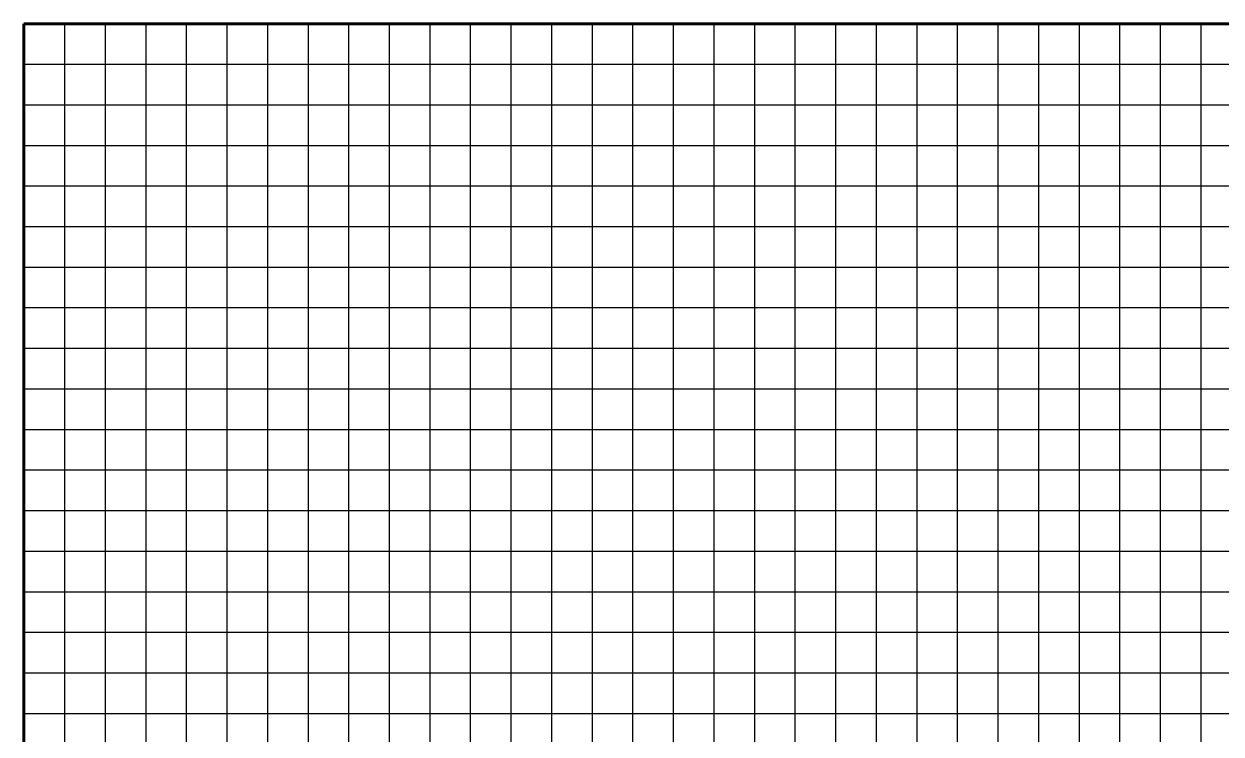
# Model space of a CAD drawing. Header units: inches. Extents: x 13 to 160, y -5 to 84.
# Drawn here: x 12.6 to 87.6, y 39.8 to 84.2 of the extents above; entities that cross this region are included whole.
import ezdxf

# ---------------------------------------------------------------- set-up
doc = ezdxf.new("R2010")
doc.units = ezdxf.units.IN
doc.header["$MEASUREMENT"] = 0

msp = doc.modelspace()

# ---------------------------------------------------------------- linework, layer by layer
at = {"lineweight": 60}
for q in [(12.641, -4.67), (159.961, 84.23)]:
    msp.add_line((12.641, 84.23), q, dxfattribs=at)
for p, q in [((12.641, 84.23), (15.181, 84.23)), ((15.181, 84.23), (15.181, 81.69)), ((17.721, 84.23), (17.721, 81.69)), ((20.261, 84.23), (20.261, 81.69)), ((22.801, 84.23), (22.801, 81.69)), ((25.341, 84.23), (25.341, 81.69)), ((27.881, 84.23), (27.881, 81.69)), ((30.421, 84.23), (30.421, 81.69)), ((32.961, 84.23), (32.961, 81.69)), ((35.501, 84.23), (35.501, 81.69)), ((38.041, 84.23), (38.041, 81.69)), ((40.581, 84.23), (40.581, 81.69)), ((43.121, 84.23), (43.121, 81.69)), ((45.661, 84.23), (45.661, 81.69)), ((48.201, 84.23), (48.201, 81.69)), ((50.741, 84.23), (50.741, 81.69)), ((53.281, 84.23), (53.281, 81.69)), ((55.821, 84.23), (55.821, 81.69)), ((58.361, 84.23), (58.361, 81.69)), ((60.901, 84.23), (60.901, 81.69)), ((63.441, 84.23), (63.441, 81.69)), ((65.981, 84.23), (65.981, 81.69)), ((68.521, 84.23), (68.521, 81.69)), ((71.061, 84.23), (71.061, 81.69)), ((73.601, 84.23), (73.601, 81.69)), ((76.141, 84.23), (76.141, 81.69)), ((78.681, 84.23), (78.681, 81.69)), ((81.221, 84.23), (81.221, 81.69)), ((83.761, 84.23), (83.761, 81.69)), ((86.301, 84.23), (86.301, 81.69)), ((15.181, 81.69), (12.641, 81.69)), ((17.721, 81.69), (15.181, 81.69)), ((15.181, 81.69), (15.181, 79.15)), ((20.261, 81.69), (17.721, 81.69)), ((17.721, 81.69), (17.721, 79.15)), ((22.801, 81.69), (20.261, 81.69)), ((20.261, 81.69), (20.261, 79.15)), ((25.341, 81.69), (22.801, 81.69)), ((22.801, 81.69), (22.801, 79.15)), ((27.881, 81.69), (25.341, 81.69)), ((25.341, 81.69), (25.341, 79.15)), ((30.421, 81.69), (27.881, 81.69)), ((27.881, 81.69), (27.881, 79.15)), ((30.421, 81.69), (30.421, 79.15)), ((32.961, 81.69), (30.421, 81.69)), ((35.501, 81.69), (32.961, 81.69)), ((32.961, 81.69), (32.961, 79.15)), ((38.041, 81.69), (35.501, 81.69)), ((35.501, 81.69), (35.501, 79.15)), ((40.581, 81.69), (38.041, 81.69)), ((38.041, 81.69), (38.041, 79.15)), ((43.121, 81.69), (40.581, 81.69)), ((40.581, 81.69), (40.581, 79.15)), ((45.661, 81.69), (43.121, 81.69)), ((43.121, 81.69), (43.121, 79.15)), ((45.661, 81.69), (45.661, 79.15)), ((48.201, 81.69), (45.661, 81.69)), ((50.741, 81.69), (48.201, 81.69)), ((48.201, 81.69), (48.201, 79.15)), ((53.281, 81.69), (50.741, 81.69)), ((50.741, 81.69), (50.741, 79.15)), ((55.821, 81.69), (53.281, 81.69)), ((53.281, 81.69), (53.281, 79.15)), ((58.361, 81.69), (55.821, 81.69)), ((55.821, 81.69), (55.821, 79.15)), ((60.901, 81.69), (58.361, 81.69)), ((58.361, 81.69), (58.361, 79.15)), ((60.901, 81.69), (60.901, 79.15)), ((63.441, 81.69), (60.901, 81.69)), ((65.981, 81.69), (63.441, 81.69)), ((63.441, 81.69), (63.441, 79.15)), ((68.521, 81.69), (65.981, 81.69)), ((65.981, 81.69), (65.981, 79.15)), ((71.061, 81.69), (68.521, 81.69)), ((68.521, 81.69), (68.521, 79.15)), ((73.601, 81.69), (71.061, 81.69)), ((71.061, 81.69), (71.061, 79.15)), ((76.141, 81.69), (73.601, 81.69)), ((73.601, 81.69), (73.601, 79.15)), ((76.141, 81.69), (76.141, 79.15)), ((78.681, 81.69), (76.141, 81.69)), ((81.221, 81.69), (78.681, 81.69)), ((78.681, 81.69), (78.681, 79.15)), ((83.761, 81.69), (81.221, 81.69)), ((81.221, 81.69), (81.221, 79.15)), ((86.301, 81.69), (83.761, 81.69)), ((83.761, 81.69), (83.761, 79.15)), ((88.841, 81.69), (86.301, 81.69)), ((86.301, 81.69), (86.301, 79.15)), ((15.181, 79.15), (12.641, 79.15)), ((17.721, 79.15), (15.181, 79.15)), ((15.181, 79.15), (15.181, 76.61)), ((20.261, 79.15), (17.721, 79.15)), ((17.721, 79.15), (17.721, 76.61)), ((22.801, 79.15), (20.261, 79.15)), ((20.261, 79.15), (20.261, 76.61)), ((25.341, 79.15), (22.801, 79.15)), ((22.801, 79.15), (22.801, 76.61)), ((27.881, 79.15), (25.341, 79.15)), ((25.341, 79.15), (25.341, 76.61)), ((30.421, 79.15), (27.881, 79.15)), ((27.881, 79.15), (27.881, 76.61)), ((30.421, 79.15), (30.421, 76.61)), ((32.961, 79.15), (30.421, 79.15)), ((35.501, 79.15), (32.961, 79.15)), ((32.961, 79.15), (32.961, 76.61)), ((38.041, 79.15), (35.501, 79.15)), ((35.501, 79.15), (35.501, 76.61)), ((40.581, 79.15), (38.041, 79.15)), ((38.041, 79.15), (38.041, 76.61)), ((43.121, 79.15), (40.581, 79.15)), ((40.581, 79.15), (40.581, 76.61)), ((45.661, 79.15), (43.121, 79.15)), ((43.121, 79.15), (43.121, 76.61)), ((45.661, 79.15), (45.661, 76.61)), ((48.201, 79.15), (45.661, 79.15)), ((50.741, 79.15), (48.201, 79.15)), ((48.201, 79.15), (48.201, 76.61)), ((53.281, 79.15), (50.741, 79.15)), ((50.741, 79.15), (50.741, 76.61)), ((55.821, 79.15), (53.281, 79.15)), ((53.281, 79.15), (53.281, 76.61)), ((58.361, 79.15), (55.821, 79.15)), ((55.821, 79.15), (55.821, 76.61)), ((60.901, 79.15), (58.361, 79.15)), ((58.361, 79.15), (58.361, 76.61)), ((60.901, 79.15), (60.901, 76.61)), ((63.441, 79.15), (60.901, 79.15)), ((65.981, 79.15), (63.441, 79.15)), ((63.441, 79.15), (63.441, 76.61)), ((68.521, 79.15), (65.981, 79.15)), ((65.981, 79.15), (65.981, 76.61)), ((71.061, 79.15), (68.521, 79.15)), ((68.521, 79.15), (68.521, 76.61)), ((73.601, 79.15), (71.061, 79.15)), ((71.061, 79.15), (71.061, 76.61)), ((76.141, 79.15), (73.601, 79.15)), ((73.601, 79.15), (73.601, 76.61)), ((76.141, 79.15), (76.141, 76.61)), ((78.681, 79.15), (76.141, 79.15)), ((81.221, 79.15), (78.681, 79.15)), ((78.681, 79.15), (78.681, 76.61)), ((83.761, 79.15), (81.221, 79.15)), ((81.221, 79.15), (81.221, 76.61)), ((86.301, 79.15), (83.761, 79.15)), ((83.761, 79.15), (83.761, 76.61)), ((88.841, 79.15), (86.301, 79.15)), ((86.301, 79.15), (86.301, 76.61)), ((15.181, 76.61), (12.641, 76.61)), ((17.721, 76.61), (15.181, 76.61)), ((15.181, 76.61), (15.181, 74.07)), ((20.261, 76.61), (17.721, 76.61)), ((17.721, 76.61), (17.721, 74.07)), ((22.801, 76.61), (20.261, 76.61)), ((20.261, 76.61), (20.261, 74.07)), ((25.341, 76.61), (22.801, 76.61)), ((22.801, 76.61), (22.801, 74.07)), ((27.881, 76.61), (25.341, 76.61)), ((25.341, 76.61), (25.341, 74.07)), ((30.421, 76.61), (27.881, 76.61)), ((27.881, 76.61), (27.881, 74.07)), ((30.421, 76.61), (30.421, 74.07)), ((32.961, 76.61), (30.421, 76.61)), ((35.501, 76.61), (32.961, 76.61)), ((32.961, 76.61), (32.961, 74.07)), ((38.041, 76.61), (35.501, 76.61)), ((35.501, 76.61), (35.501, 74.07)), ((40.581, 76.61), (38.041, 76.61)), ((38.041, 76.61), (38.041, 74.07)), ((43.121, 76.61), (40.581, 76.61)), ((40.581, 76.61), (40.581, 74.07)), ((45.661, 76.61), (43.121, 76.61)), ((43.121, 76.61), (43.121, 74.07)), ((45.661, 76.61), (45.661, 74.07)), ((48.201, 76.61), (45.661, 76.61)), ((50.741, 76.61), (48.201, 76.61)), ((48.201, 76.61), (48.201, 74.07)), ((53.281, 76.61), (50.741, 76.61)), ((50.741, 76.61), (50.741, 74.07)), ((55.821, 76.61), (53.281, 76.61)), ((53.281, 76.61), (53.281, 74.07)), ((58.361, 76.61), (55.821, 76.61)), ((55.821, 76.61), (55.821, 74.07)), ((60.901, 76.61), (58.361, 76.61)), ((58.361, 76.61), (58.361, 74.07)), ((60.901, 76.61), (60.901, 74.07)), ((63.441, 76.61), (60.901, 76.61)), ((65.981, 76.61), (63.441, 76.61)), ((63.441, 76.61), (63.441, 74.07)), ((68.521, 76.61), (65.981, 76.61)), ((65.981, 76.61), (65.981, 74.07)), ((71.061, 76.61), (68.521, 76.61)), ((68.521, 76.61), (68.521, 74.07)), ((73.601, 76.61), (71.061, 76.61)), ((71.061, 76.61), (71.061, 74.07)), ((76.141, 76.61), (73.601, 76.61)), ((73.601, 76.61), (73.601, 74.07)), ((76.141, 76.61), (76.141, 74.07)), ((78.681, 76.61), (76.141, 76.61)), ((81.221, 76.61), (78.681, 76.61)), ((78.681, 76.61), (78.681, 74.07)), ((83.761, 76.61), (81.221, 76.61)), ((81.221, 76.61), (81.221, 74.07)), ((86.301, 76.61), (83.761, 76.61)), ((83.761, 76.61), (83.761, 74.07)), ((88.841, 76.61), (86.301, 76.61)), ((86.301, 76.61), (86.301, 74.07)), ((15.181, 74.07), (12.641, 74.07)), ((17.721, 74.07), (15.181, 74.07)), ((15.181, 74.07), (15.181, 71.53)), ((20.261, 74.07), (17.721, 74.07)), ((17.721, 74.07), (17.721, 71.53)), ((22.801, 74.07), (20.261, 74.07)), ((20.261, 74.07), (20.261, 71.53)), ((25.341, 74.07), (22.801, 74.07)), ((22.801, 74.07), (22.801, 71.53)), ((27.881, 74.07), (25.341, 74.07)), ((25.341, 74.07), (25.341, 71.53)), ((30.421, 74.07), (27.881, 74.07)), ((27.881, 74.07), (27.881, 71.53)), ((30.421, 74.07), (30.421, 71.53)), ((32.961, 74.07), (30.421, 74.07)), ((35.501, 74.07), (32.961, 74.07)), ((32.961, 74.07), (32.961, 71.53)), ((38.041, 74.07), (35.501, 74.07)), ((35.501, 74.07), (35.501, 71.53)), ((40.581, 74.07), (38.041, 74.07)), ((38.041, 74.07), (38.041, 71.53)), ((43.121, 74.07), (40.581, 74.07)), ((40.581, 74.07), (40.581, 71.53)), ((45.661, 74.07), (43.121, 74.07)), ((43.121, 74.07), (43.121, 71.53)), ((45.661, 74.07), (45.661, 71.53)), ((48.201, 74.07), (45.661, 74.07)), ((50.741, 74.07), (48.201, 74.07)), ((48.201, 74.07), (48.201, 71.53)), ((53.281, 74.07), (50.741, 74.07)), ((50.741, 74.07), (50.741, 71.53)), ((55.821, 74.07), (53.281, 74.07)), ((53.281, 74.07), (53.281, 71.53)), ((58.361, 74.07), (55.821, 74.07)), ((55.821, 74.07), (55.821, 71.53)), ((60.901, 74.07), (58.361, 74.07)), ((58.361, 74.07), (58.361, 71.53)), ((60.901, 74.07), (60.901, 71.53)), ((63.441, 74.07), (60.901, 74.07)), ((65.981, 74.07), (63.441, 74.07)), ((63.441, 74.07), (63.441, 71.53)), ((68.521, 74.07), (65.981, 74.07)), ((65.981, 74.07), (65.981, 71.53)), ((71.061, 74.07), (68.521, 74.07)), ((68.521, 74.07), (68.521, 71.53)), ((73.601, 74.07), (71.061, 74.07)), ((71.061, 74.07), (71.061, 71.53)), ((76.141, 74.07), (73.601, 74.07)), ((73.601, 74.07), (73.601, 71.53)), ((76.141, 74.07), (76.141, 71.53)), ((78.681, 74.07), (76.141, 74.07)), ((81.221, 74.07), (78.681, 74.07)), ((78.681, 74.07), (78.681, 71.53)), ((83.761, 74.07), (81.221, 74.07)), ((81.221, 74.07), (81.221, 71.53)), ((86.301, 74.07), (83.761, 74.07)), ((83.761, 74.07), (83.761, 71.53)), ((88.841, 74.07), (86.301, 74.07)), ((86.301, 74.07), (86.301, 71.53)), ((15.181, 71.53), (12.641, 71.53)), ((17.721, 71.53), (15.181, 71.53)), ((15.181, 71.53), (15.181, 68.99)), ((20.261, 71.53), (17.721, 71.53)), ((17.721, 71.53), (17.721, 68.99)), ((22.801, 71.53), (20.261, 71.53)), ((20.261, 71.53), (20.261, 68.99)), ((25.341, 71.53), (22.801, 71.53)), ((22.801, 71.53), (22.801, 68.99)), ((27.881, 71.53), (25.341, 71.53)), ((25.341, 71.53), (25.341, 68.99)), ((30.421, 71.53), (27.881, 71.53)), ((27.881, 71.53), (27.881, 68.99)), ((30.421, 71.53), (30.421, 68.99)), ((32.961, 71.53), (30.421, 71.53)), ((35.501, 71.53), (32.961, 71.53)), ((32.961, 71.53), (32.961, 68.99)), ((38.041, 71.53), (35.501, 71.53)), ((35.501, 71.53), (35.501, 68.99)), ((40.581, 71.53), (38.041, 71.53)), ((38.041, 71.53), (38.041, 68.99)), ((43.121, 71.53), (40.581, 71.53)), ((40.581, 71.53), (40.581, 68.99)), ((45.661, 71.53), (43.121, 71.53)), ((43.121, 71.53), (43.121, 68.99)), ((45.661, 71.53), (45.661, 68.99)), ((48.201, 71.53), (45.661, 71.53)), ((50.741, 71.53), (48.201, 71.53)), ((48.201, 71.53), (48.201, 68.99)), ((53.281, 71.53), (50.741, 71.53)), ((50.741, 71.53), (50.741, 68.99)), ((55.821, 71.53), (53.281, 71.53)), ((53.281, 71.53), (53.281, 68.99)), ((58.361, 71.53), (55.821, 71.53)), ((55.821, 71.53), (55.821, 68.99)), ((60.901, 71.53), (58.361, 71.53)), ((58.361, 71.53), (58.361, 68.99)), ((60.901, 71.53), (60.901, 68.99)), ((63.441, 71.53), (60.901, 71.53)), ((65.981, 71.53), (63.441, 71.53)), ((63.441, 71.53), (63.441, 68.99)), ((68.521, 71.53), (65.981, 71.53)), ((65.981, 71.53), (65.981, 68.99)), ((71.061, 71.53), (68.521, 71.53)), ((68.521, 71.53), (68.521, 68.99)), ((73.601, 71.53), (71.061, 71.53)), ((71.061, 71.53), (71.061, 68.99)), ((76.141, 71.53), (73.601, 71.53)), ((73.601, 71.53), (73.601, 68.99)), ((76.141, 71.53), (76.141, 68.99)), ((78.681, 71.53), (76.141, 71.53)), ((81.221, 71.53), (78.681, 71.53)), ((78.681, 71.53), (78.681, 68.99)), ((83.761, 71.53), (81.221, 71.53)), ((81.221, 71.53), (81.221, 68.99)), ((86.301, 71.53), (83.761, 71.53)), ((83.761, 71.53), (83.761, 68.99)), ((88.841, 71.53), (86.301, 71.53)), ((86.301, 71.53), (86.301, 68.99)), ((15.181, 68.99), (12.641, 68.99)), ((17.721, 68.99), (15.181, 68.99)), ((15.181, 68.99), (15.181, 66.45)), ((20.261, 68.99), (17.721, 68.99)), ((17.721, 68.99), (17.721, 66.45)), ((22.801, 68.99), (20.261, 68.99)), ((20.261, 68.99), (20.261, 66.45)), ((25.341, 68.99), (22.801, 68.99)), ((22.801, 68.99), (22.801, 66.45)), ((27.881, 68.99), (25.341, 68.99)), ((25.341, 68.99), (25.341, 66.45)), ((30.421, 68.99), (27.881, 68.99)), ((27.881, 68.99), (27.881, 66.45)), ((30.421, 68.99), (30.421, 66.45)), ((32.961, 68.99), (30.421, 68.99)), ((35.501, 68.99), (32.961, 68.99)), ((32.961, 68.99), (32.961, 66.45)), ((38.041, 68.99), (35.501, 68.99)), ((35.501, 68.99), (35.501, 66.45)), ((40.581, 68.99), (38.041, 68.99)), ((38.041, 68.99), (38.041, 66.45)), ((43.121, 68.99), (40.581, 68.99)), ((40.581, 68.99), (40.581, 66.45)), ((45.661, 68.99), (43.121, 68.99)), ((43.121, 68.99), (43.121, 66.45)), ((45.661, 68.99), (45.661, 66.45)), ((48.201, 68.99), (45.661, 68.99)), ((50.741, 68.99), (48.201, 68.99)), ((48.201, 68.99), (48.201, 66.45)), ((53.281, 68.99), (50.741, 68.99)), ((50.741, 68.99), (50.741, 66.45)), ((55.821, 68.99), (53.281, 68.99)), ((53.281, 68.99), (53.281, 66.45)), ((58.361, 68.99), (55.821, 68.99)), ((55.821, 68.99), (55.821, 66.45)), ((60.901, 68.99), (58.361, 68.99)), ((58.361, 68.99), (58.361, 66.45)), ((60.901, 68.99), (60.901, 66.45)), ((63.441, 68.99), (60.901, 68.99)), ((65.981, 68.99), (63.441, 68.99)), ((63.441, 68.99), (63.441, 66.45)), ((68.521, 68.99), (65.981, 68.99)), ((65.981, 68.99), (65.981, 66.45)), ((71.061, 68.99), (68.521, 68.99)), ((68.521, 68.99), (68.521, 66.45)), ((73.601, 68.99), (71.061, 68.99)), ((71.061, 68.99), (71.061, 66.45)), ((76.141, 68.99), (73.601, 68.99)), ((73.601, 68.99), (73.601, 66.45)), ((76.141, 68.99), (76.141, 66.45)), ((78.681, 68.99), (76.141, 68.99)), ((81.221, 68.99), (78.681, 68.99)), ((78.681, 68.99), (78.681, 66.45)), ((83.761, 68.99), (81.221, 68.99)), ((81.221, 68.99), (81.221, 66.45)), ((86.301, 68.99), (83.761, 68.99)), ((83.761, 68.99), (83.761, 66.45)), ((88.841, 68.99), (86.301, 68.99)), ((86.301, 68.99), (86.301, 66.45)), ((15.181, 66.45), (12.641, 66.45)), ((17.721, 66.45), (15.181, 66.45)), ((15.181, 66.45), (15.181, 63.91)), ((20.261, 66.45), (17.721, 66.45)), ((17.721, 66.45), (17.721, 63.91)), ((22.801, 66.45), (20.261, 66.45)), ((20.261, 66.45), (20.261, 63.91)), ((25.341, 66.45), (22.801, 66.45)), ((22.801, 66.45), (22.801, 63.91)), ((27.881, 66.45), (25.341, 66.45)), ((25.341, 66.45), (25.341, 63.91)), ((30.421, 66.45), (27.881, 66.45)), ((27.881, 66.45), (27.881, 63.91)), ((30.421, 66.45), (30.421, 63.91)), ((32.961, 66.45), (30.421, 66.45)), ((35.501, 66.45), (32.961, 66.45)), ((32.961, 66.45), (32.961, 63.91)), ((38.041, 66.45), (35.501, 66.45)), ((35.501, 66.45), (35.501, 63.91)), ((40.581, 66.45), (38.041, 66.45)), ((38.041, 66.45), (38.041, 63.91)), ((43.121, 66.45), (40.581, 66.45)), ((40.581, 66.45), (40.581, 63.91)), ((45.661, 66.45), (43.121, 66.45)), ((43.121, 66.45), (43.121, 63.91)), ((45.661, 66.45), (45.661, 63.91)), ((48.201, 66.45), (45.661, 66.45)), ((50.741, 66.45), (48.201, 66.45)), ((48.201, 66.45), (48.201, 63.91)), ((53.281, 66.45), (50.741, 66.45)), ((50.741, 66.45), (50.741, 63.91)), ((55.821, 66.45), (53.281, 66.45)), ((53.281, 66.45), (53.281, 63.91)), ((58.361, 66.45), (55.821, 66.45)), ((55.821, 66.45), (55.821, 63.91)), ((60.901, 66.45), (58.361, 66.45)), ((58.361, 66.45), (58.361, 63.91)), ((60.901, 66.45), (60.901, 63.91)), ((63.441, 66.45), (60.901, 66.45)), ((65.981, 66.45), (63.441, 66.45)), ((63.441, 66.45), (63.441, 63.91)), ((68.521, 66.45), (65.981, 66.45)), ((65.981, 66.45), (65.981, 63.91)), ((71.061, 66.45), (68.521, 66.45)), ((68.521, 66.45), (68.521, 63.91)), ((73.601, 66.45), (71.061, 66.45)), ((71.061, 66.45), (71.061, 63.91)), ((76.141, 66.45), (73.601, 66.45)), ((73.601, 66.45), (73.601, 63.91)), ((76.141, 66.45), (76.141, 63.91)), ((78.681, 66.45), (76.141, 66.45)), ((81.221, 66.45), (78.681, 66.45)), ((78.681, 66.45), (78.681, 63.91)), ((83.761, 66.45), (81.221, 66.45)), ((81.221, 66.45), (81.221, 63.91)), ((86.301, 66.45), (83.761, 66.45)), ((83.761, 66.45), (83.761, 63.91)), ((88.841, 66.45), (86.301, 66.45)), ((86.301, 66.45), (86.301, 63.91)), ((15.181, 63.91), (12.641, 63.91)), ((17.721, 63.91), (15.181, 63.91)), ((15.181, 63.91), (15.181, 61.37)), ((20.261, 63.91), (17.721, 63.91)), ((17.721, 63.91), (17.721, 61.37)), ((22.801, 63.91), (20.261, 63.91)), ((20.261, 63.91), (20.261, 61.37)), ((25.341, 63.91), (22.801, 63.91)), ((22.801, 63.91), (22.801, 61.37)), ((27.881, 63.91), (25.341, 63.91)), ((25.341, 63.91), (25.341, 61.37)), ((30.421, 63.91), (27.881, 63.91)), ((27.881, 63.91), (27.881, 61.37)), ((30.421, 63.91), (30.421, 61.37)), ((32.961, 63.91), (30.421, 63.91)), ((35.501, 63.91), (32.961, 63.91)), ((32.961, 63.91), (32.961, 61.37)), ((38.041, 63.91), (35.501, 63.91)), ((35.501, 63.91), (35.501, 61.37)), ((40.581, 63.91), (38.041, 63.91)), ((38.041, 63.91), (38.041, 61.37)), ((43.121, 63.91), (40.581, 63.91)), ((40.581, 63.91), (40.581, 61.37)), ((45.661, 63.91), (43.121, 63.91)), ((43.121, 63.91), (43.121, 61.37)), ((45.661, 63.91), (45.661, 61.37)), ((48.201, 63.91), (45.661, 63.91)), ((50.741, 63.91), (48.201, 63.91)), ((48.201, 63.91), (48.201, 61.37)), ((53.281, 63.91), (50.741, 63.91)), ((50.741, 63.91), (50.741, 61.37)), ((55.821, 63.91), (53.281, 63.91)), ((53.281, 63.91), (53.281, 61.37)), ((58.361, 63.91), (55.821, 63.91)), ((55.821, 63.91), (55.821, 61.37)), ((60.901, 63.91), (58.361, 63.91)), ((58.361, 63.91), (58.361, 61.37)), ((60.901, 63.91), (60.901, 61.37)), ((63.441, 63.91), (60.901, 63.91)), ((65.981, 63.91), (63.441, 63.91)), ((63.441, 63.91), (63.441, 61.37)), ((68.521, 63.91), (65.981, 63.91)), ((65.981, 63.91), (65.981, 61.37)), ((71.061, 63.91), (68.521, 63.91)), ((68.521, 63.91), (68.521, 61.37)), ((73.601, 63.91), (71.061, 63.91)), ((71.061, 63.91), (71.061, 61.37)), ((76.141, 63.91), (73.601, 63.91)), ((73.601, 63.91), (73.601, 61.37)), ((76.141, 63.91), (76.141, 61.37)), ((78.681, 63.91), (76.141, 63.91)), ((81.221, 63.91), (78.681, 63.91)), ((78.681, 63.91), (78.681, 61.37)), ((83.761, 63.91), (81.221, 63.91)), ((81.221, 63.91), (81.221, 61.37)), ((86.301, 63.91), (83.761, 63.91)), ((83.761, 63.91), (83.761, 61.37)), ((88.841, 63.91), (86.301, 63.91)), ((86.301, 63.91), (86.301, 61.37)), ((15.181, 61.37), (12.641, 61.37)), ((17.721, 61.37), (15.181, 61.37)), ((15.181, 61.37), (15.181, 58.83)), ((20.261, 61.37), (17.721, 61.37)), ((17.721, 61.37), (17.721, 58.83)), ((22.801, 61.37), (20.261, 61.37)), ((20.261, 61.37), (20.261, 58.83)), ((25.341, 61.37), (22.801, 61.37)), ((22.801, 61.37), (22.801, 58.83)), ((27.881, 61.37), (25.341, 61.37)), ((25.341, 61.37), (25.341, 58.83)), ((30.421, 61.37), (27.881, 61.37)), ((27.881, 61.37), (27.881, 58.83)), ((30.421, 61.37), (30.421, 58.83)), ((32.961, 61.37), (30.421, 61.37)), ((35.501, 61.37), (32.961, 61.37)), ((32.961, 61.37), (32.961, 58.83)), ((38.041, 61.37), (35.501, 61.37)), ((35.501, 61.37), (35.501, 58.83)), ((40.581, 61.37), (38.041, 61.37)), ((38.041, 61.37), (38.041, 58.83)), ((43.121, 61.37), (40.581, 61.37)), ((40.581, 61.37), (40.581, 58.83)), ((45.661, 61.37), (43.121, 61.37)), ((43.121, 61.37), (43.121, 58.83)), ((45.661, 61.37), (45.661, 58.83)), ((48.201, 61.37), (45.661, 61.37)), ((50.741, 61.37), (48.201, 61.37)), ((48.201, 61.37), (48.201, 58.83)), ((53.281, 61.37), (50.741, 61.37)), ((50.741, 61.37), (50.741, 58.83)), ((55.821, 61.37), (53.281, 61.37)), ((53.281, 61.37), (53.281, 58.83)), ((58.361, 61.37), (55.821, 61.37)), ((55.821, 61.37), (55.821, 58.83)), ((60.901, 61.37), (58.361, 61.37)), ((58.361, 61.37), (58.361, 58.83)), ((60.901, 61.37), (60.901, 58.83)), ((63.441, 61.37), (60.901, 61.37)), ((65.981, 61.37), (63.441, 61.37)), ((63.441, 61.37), (63.441, 58.83)), ((68.521, 61.37), (65.981, 61.37)), ((65.981, 61.37), (65.981, 58.83)), ((71.061, 61.37), (68.521, 61.37)), ((68.521, 61.37), (68.521, 58.83)), ((73.601, 61.37), (71.061, 61.37)), ((71.061, 61.37), (71.061, 58.83)), ((76.141, 61.37), (73.601, 61.37)), ((73.601, 61.37), (73.601, 58.83)), ((76.141, 61.37), (76.141, 58.83)), ((78.681, 61.37), (76.141, 61.37)), ((81.221, 61.37), (78.681, 61.37)), ((78.681, 61.37), (78.681, 58.83)), ((83.761, 61.37), (81.221, 61.37)), ((81.221, 61.37), (81.221, 58.83)), ((86.301, 61.37), (83.761, 61.37)), ((83.761, 61.37), (83.761, 58.83)), ((88.841, 61.37), (86.301, 61.37)), ((86.301, 61.37), (86.301, 58.83)), ((15.181, 58.83), (12.641, 58.83)), ((17.721, 58.83), (15.181, 58.83)), ((15.181, 58.83), (15.181, 56.29)), ((20.261, 58.83), (17.721, 58.83)), ((17.721, 58.83), (17.721, 56.29)), ((22.801, 58.83), (20.261, 58.83)), ((20.261, 58.83), (20.261, 56.29)), ((25.341, 58.83), (22.801, 58.83)), ((22.801, 58.83), (22.801, 56.29)), ((27.881, 58.83), (25.341, 58.83)), ((25.341, 58.83), (25.341, 56.29)), ((30.421, 58.83), (27.881, 58.83)), ((27.881, 58.83), (27.881, 56.29)), ((30.421, 58.83), (30.421, 56.29)), ((32.961, 58.83), (30.421, 58.83)), ((35.501, 58.83), (32.961, 58.83)), ((32.961, 58.83), (32.961, 56.29)), ((38.041, 58.83), (35.501, 58.83)), ((35.501, 58.83), (35.501, 56.29)), ((40.581, 58.83), (38.041, 58.83)), ((38.041, 58.83), (38.041, 56.29)), ((43.121, 58.83), (40.581, 58.83)), ((40.581, 58.83), (40.581, 56.29)), ((45.661, 58.83), (43.121, 58.83)), ((43.121, 58.83), (43.121, 56.29)), ((45.661, 58.83), (45.661, 56.29)), ((48.201, 58.83), (45.661, 58.83)), ((50.741, 58.83), (48.201, 58.83)), ((48.201, 58.83), (48.201, 56.29)), ((53.281, 58.83), (50.741, 58.83)), ((50.741, 58.83), (50.741, 56.29)), ((55.821, 58.83), (53.281, 58.83)), ((53.281, 58.83), (53.281, 56.29)), ((58.361, 58.83), (55.821, 58.83)), ((55.821, 58.83), (55.821, 56.29)), ((60.901, 58.83), (58.361, 58.83)), ((58.361, 58.83), (58.361, 56.29)), ((60.901, 58.83), (60.901, 56.29)), ((63.441, 58.83), (60.901, 58.83)), ((65.981, 58.83), (63.441, 58.83)), ((63.441, 58.83), (63.441, 56.29)), ((68.521, 58.83), (65.981, 58.83)), ((65.981, 58.83), (65.981, 56.29)), ((71.061, 58.83), (68.521, 58.83)), ((68.521, 58.83), (68.521, 56.29)), ((73.601, 58.83), (71.061, 58.83)), ((71.061, 58.83), (71.061, 56.29)), ((76.141, 58.83), (73.601, 58.83)), ((73.601, 58.83), (73.601, 56.29)), ((76.141, 58.83), (76.141, 56.29)), ((78.681, 58.83), (76.141, 58.83)), ((81.221, 58.83), (78.681, 58.83)), ((78.681, 58.83), (78.681, 56.29)), ((83.761, 58.83), (81.221, 58.83)), ((81.221, 58.83), (81.221, 56.29)), ((86.301, 58.83), (83.761, 58.83)), ((83.761, 58.83), (83.761, 56.29)), ((88.841, 58.83), (86.301, 58.83)), ((86.301, 58.83), (86.301, 56.29)), ((15.181, 56.29), (12.641, 56.29)), ((17.721, 56.29), (15.181, 56.29)), ((15.181, 56.29), (15.181, 53.75)), ((20.261, 56.29), (17.721, 56.29)), ((17.721, 56.29), (17.721, 53.75)), ((22.801, 56.29), (20.261, 56.29)), ((20.261, 56.29), (20.261, 53.75)), ((25.341, 56.29), (22.801, 56.29)), ((22.801, 56.29), (22.801, 53.75)), ((27.881, 56.29), (25.341, 56.29)), ((25.341, 56.29), (25.341, 53.75)), ((30.421, 56.29), (27.881, 56.29)), ((27.881, 56.29), (27.881, 53.75)), ((30.421, 56.29), (30.421, 53.75)), ((32.961, 56.29), (30.421, 56.29)), ((35.501, 56.29), (32.961, 56.29)), ((32.961, 56.29), (32.961, 53.75)), ((38.041, 56.29), (35.501, 56.29)), ((35.501, 56.29), (35.501, 53.75)), ((40.581, 56.29), (38.041, 56.29)), ((38.041, 56.29), (38.041, 53.75)), ((43.121, 56.29), (40.581, 56.29)), ((40.581, 56.29), (40.581, 53.75)), ((45.661, 56.29), (43.121, 56.29)), ((43.121, 56.29), (43.121, 53.75)), ((45.661, 56.29), (45.661, 53.75)), ((48.201, 56.29), (45.661, 56.29)), ((50.741, 56.29), (48.201, 56.29)), ((48.201, 56.29), (48.201, 53.75)), ((53.281, 56.29), (50.741, 56.29)), ((50.741, 56.29), (50.741, 53.75)), ((55.821, 56.29), (53.281, 56.29)), ((53.281, 56.29), (53.281, 53.75)), ((58.361, 56.29), (55.821, 56.29)), ((55.821, 56.29), (55.821, 53.75)), ((60.901, 56.29), (58.361, 56.29)), ((58.361, 56.29), (58.361, 53.75)), ((60.901, 56.29), (60.901, 53.75)), ((63.441, 56.29), (60.901, 56.29)), ((65.981, 56.29), (63.441, 56.29)), ((63.441, 56.29), (63.441, 53.75)), ((68.521, 56.29), (65.981, 56.29)), ((65.981, 56.29), (65.981, 53.75)), ((71.061, 56.29), (68.521, 56.29)), ((68.521, 56.29), (68.521, 53.75)), ((73.601, 56.29), (71.061, 56.29)), ((71.061, 56.29), (71.061, 53.75)), ((76.141, 56.29), (73.601, 56.29)), ((73.601, 56.29), (73.601, 53.75)), ((76.141, 56.29), (76.141, 53.75)), ((78.681, 56.29), (76.141, 56.29)), ((81.221, 56.29), (78.681, 56.29)), ((78.681, 56.29), (78.681, 53.75)), ((83.761, 56.29), (81.221, 56.29)), ((81.221, 56.29), (81.221, 53.75)), ((86.301, 56.29), (83.761, 56.29)), ((83.761, 56.29), (83.761, 53.75)), ((88.841, 56.29), (86.301, 56.29)), ((86.301, 56.29), (86.301, 53.75)), ((15.181, 53.75), (12.641, 53.75)), ((17.721, 53.75), (15.181, 53.75)), ((15.181, 53.75), (15.181, 51.21)), ((20.261, 53.75), (17.721, 53.75)), ((17.721, 53.75), (17.721, 51.21)), ((22.801, 53.75), (20.261, 53.75)), ((20.261, 53.75), (20.261, 51.21)), ((25.341, 53.75), (22.801, 53.75)), ((22.801, 53.75), (22.801, 51.21)), ((27.881, 53.75), (25.341, 53.75)), ((25.341, 53.75), (25.341, 51.21)), ((30.421, 53.75), (27.881, 53.75)), ((27.881, 53.75), (27.881, 51.21)), ((30.421, 53.75), (30.421, 51.21)), ((32.961, 53.75), (30.421, 53.75)), ((35.501, 53.75), (32.961, 53.75)), ((32.961, 53.75), (32.961, 51.21)), ((38.041, 53.75), (35.501, 53.75)), ((35.501, 53.75), (35.501, 51.21)), ((40.581, 53.75), (38.041, 53.75)), ((38.041, 53.75), (38.041, 51.21)), ((43.121, 53.75), (40.581, 53.75)), ((40.581, 53.75), (40.581, 51.21)), ((45.661, 53.75), (43.121, 53.75)), ((43.121, 53.75), (43.121, 51.21)), ((45.661, 53.75), (45.661, 51.21)), ((48.201, 53.75), (45.661, 53.75)), ((50.741, 53.75), (48.201, 53.75)), ((48.201, 53.75), (48.201, 51.21)), ((53.281, 53.75), (50.741, 53.75)), ((50.741, 53.75), (50.741, 51.21)), ((55.821, 53.75), (53.281, 53.75)), ((53.281, 53.75), (53.281, 51.21)), ((58.361, 53.75), (55.821, 53.75)), ((55.821, 53.75), (55.821, 51.21)), ((60.901, 53.75), (58.361, 53.75)), ((58.361, 53.75), (58.361, 51.21)), ((60.901, 53.75), (60.901, 51.21)), ((63.441, 53.75), (60.901, 53.75)), ((65.981, 53.75), (63.441, 53.75)), ((63.441, 53.75), (63.441, 51.21)), ((68.521, 53.75), (65.981, 53.75)), ((65.981, 53.75), (65.981, 51.21)), ((71.061, 53.75), (68.521, 53.75)), ((68.521, 53.75), (68.521, 51.21)), ((73.601, 53.75), (71.061, 53.75)), ((71.061, 53.75), (71.061, 51.21)), ((76.141, 53.75), (73.601, 53.75)), ((73.601, 53.75), (73.601, 51.21)), ((76.141, 53.75), (76.141, 51.21)), ((78.681, 53.75), (76.141, 53.75)), ((81.221, 53.75), (78.681, 53.75)), ((78.681, 53.75), (78.681, 51.21)), ((83.761, 53.75), (81.221, 53.75)), ((81.221, 53.75), (81.221, 51.21)), ((86.301, 53.75), (83.761, 53.75)), ((83.761, 53.75), (83.761, 51.21)), ((88.841, 53.75), (86.301, 53.75)), ((86.301, 53.75), (86.301, 51.21)), ((15.181, 51.21), (12.641, 51.21)), ((17.721, 51.21), (15.181, 51.21)), ((15.181, 51.21), (15.181, 48.67)), ((20.261, 51.21), (17.721, 51.21)), ((17.721, 51.21), (17.721, 48.67)), ((22.801, 51.21), (20.261, 51.21)), ((20.261, 51.21), (20.261, 48.67)), ((25.341, 51.21), (22.801, 51.21)), ((22.801, 51.21), (22.801, 48.67)), ((27.881, 51.21), (25.341, 51.21)), ((25.341, 51.21), (25.341, 48.67)), ((30.421, 51.21), (27.881, 51.21)), ((27.881, 51.21), (27.881, 48.67)), ((30.421, 51.21), (30.421, 48.67)), ((32.961, 51.21), (30.421, 51.21)), ((35.501, 51.21), (32.961, 51.21)), ((32.961, 51.21), (32.961, 48.67)), ((38.041, 51.21), (35.501, 51.21)), ((35.501, 51.21), (35.501, 48.67)), ((40.581, 51.21), (38.041, 51.21)), ((38.041, 51.21), (38.041, 48.67)), ((43.121, 51.21), (40.581, 51.21)), ((40.581, 51.21), (40.581, 48.67)), ((45.661, 51.21), (43.121, 51.21)), ((43.121, 51.21), (43.121, 48.67)), ((45.661, 51.21), (45.661, 48.67)), ((48.201, 51.21), (45.661, 51.21)), ((50.741, 51.21), (48.201, 51.21)), ((48.201, 51.21), (48.201, 48.67)), ((53.281, 51.21), (50.741, 51.21)), ((50.741, 51.21), (50.741, 48.67)), ((55.821, 51.21), (53.281, 51.21)), ((53.281, 51.21), (53.281, 48.67)), ((58.361, 51.21), (55.821, 51.21)), ((55.821, 51.21), (55.821, 48.67)), ((60.901, 51.21), (58.361, 51.21)), ((58.361, 51.21), (58.361, 48.67)), ((60.901, 51.21), (60.901, 48.67)), ((63.441, 51.21), (60.901, 51.21)), ((65.981, 51.21), (63.441, 51.21)), ((63.441, 51.21), (63.441, 48.67)), ((68.521, 51.21), (65.981, 51.21)), ((65.981, 51.21), (65.981, 48.67)), ((71.061, 51.21), (68.521, 51.21)), ((68.521, 51.21), (68.521, 48.67)), ((73.601, 51.21), (71.061, 51.21)), ((71.061, 51.21), (71.061, 48.67)), ((76.141, 51.21), (73.601, 51.21)), ((73.601, 51.21), (73.601, 48.67)), ((76.141, 51.21), (76.141, 48.67)), ((78.681, 51.21), (76.141, 51.21)), ((81.221, 51.21), (78.681, 51.21)), ((78.681, 51.21), (78.681, 48.67)), ((83.761, 51.21), (81.221, 51.21)), ((81.221, 51.21), (81.221, 48.67)), ((86.301, 51.21), (83.761, 51.21)), ((83.761, 51.21), (83.761, 48.67)), ((88.841, 51.21), (86.301, 51.21)), ((86.301, 51.21), (86.301, 48.67)), ((15.181, 48.67), (12.641, 48.67)), ((17.721, 48.67), (15.181, 48.67)), ((15.181, 48.67), (15.181, 46.13)), ((20.261, 48.67), (17.721, 48.67)), ((17.721, 48.67), (17.721, 46.13)), ((22.801, 48.67), (20.261, 48.67)), ((20.261, 48.67), (20.261, 46.13)), ((25.341, 48.67), (22.801, 48.67)), ((22.801, 48.67), (22.801, 46.13)), ((27.881, 48.67), (25.341, 48.67)), ((25.341, 48.67), (25.341, 46.13)), ((30.421, 48.67), (27.881, 48.67)), ((27.881, 48.67), (27.881, 46.13)), ((30.421, 48.67), (30.421, 46.13)), ((32.961, 48.67), (30.421, 48.67)), ((35.501, 48.67), (32.961, 48.67)), ((32.961, 48.67), (32.961, 46.13)), ((38.041, 48.67), (35.501, 48.67)), ((35.501, 48.67), (35.501, 46.13)), ((40.581, 48.67), (38.041, 48.67)), ((38.041, 48.67), (38.041, 46.13)), ((43.121, 48.67), (40.581, 48.67)), ((40.581, 48.67), (40.581, 46.13)), ((45.661, 48.67), (43.121, 48.67)), ((43.121, 48.67), (43.121, 46.13)), ((45.661, 48.67), (45.661, 46.13)), ((48.201, 48.67), (45.661, 48.67)), ((50.741, 48.67), (48.201, 48.67)), ((48.201, 48.67), (48.201, 46.13)), ((53.281, 48.67), (50.741, 48.67)), ((50.741, 48.67), (50.741, 46.13)), ((55.821, 48.67), (53.281, 48.67)), ((53.281, 48.67), (53.281, 46.13)), ((58.361, 48.67), (55.821, 48.67)), ((55.821, 48.67), (55.821, 46.13)), ((60.901, 48.67), (58.361, 48.67)), ((58.361, 48.67), (58.361, 46.13)), ((60.901, 48.67), (60.901, 46.13)), ((63.441, 48.67), (60.901, 48.67)), ((65.981, 48.67), (63.441, 48.67)), ((63.441, 48.67), (63.441, 46.13)), ((68.521, 48.67), (65.981, 48.67)), ((65.981, 48.67), (65.981, 46.13)), ((71.061, 48.67), (68.521, 48.67)), ((68.521, 48.67), (68.521, 46.13)), ((73.601, 48.67), (71.061, 48.67)), ((71.061, 48.67), (71.061, 46.13)), ((76.141, 48.67), (73.601, 48.67)), ((73.601, 48.67), (73.601, 46.13)), ((76.141, 48.67), (76.141, 46.13)), ((78.681, 48.67), (76.141, 48.67)), ((81.221, 48.67), (78.681, 48.67)), ((78.681, 48.67), (78.681, 46.13)), ((83.761, 48.67), (81.221, 48.67)), ((81.221, 48.67), (81.221, 46.13)), ((86.301, 48.67), (83.761, 48.67)), ((83.761, 48.67), (83.761, 46.13)), ((88.841, 48.67), (86.301, 48.67)), ((86.301, 48.67), (86.301, 46.13)), ((15.181, 46.13), (12.641, 46.13)), ((17.721, 46.13), (15.181, 46.13)), ((15.181, 46.13), (15.181, 43.59)), ((20.261, 46.13), (17.721, 46.13)), ((17.721, 46.13), (17.721, 43.59)), ((22.801, 46.13), (20.261, 46.13)), ((20.261, 46.13), (20.261, 43.59)), ((25.341, 46.13), (22.801, 46.13)), ((22.801, 46.13), (22.801, 43.59)), ((27.881, 46.13), (25.341, 46.13)), ((25.341, 46.13), (25.341, 43.59)), ((30.421, 46.13), (27.881, 46.13)), ((27.881, 46.13), (27.881, 43.59)), ((30.421, 46.13), (30.421, 43.59)), ((32.961, 46.13), (30.421, 46.13)), ((35.501, 46.13), (32.961, 46.13)), ((32.961, 46.13), (32.961, 43.59)), ((38.041, 46.13), (35.501, 46.13)), ((35.501, 46.13), (35.501, 43.59)), ((40.581, 46.13), (38.041, 46.13)), ((38.041, 46.13), (38.041, 43.59)), ((43.121, 46.13), (40.581, 46.13)), ((40.581, 46.13), (40.581, 43.59)), ((45.661, 46.13), (43.121, 46.13)), ((43.121, 46.13), (43.121, 43.59)), ((45.661, 46.13), (45.661, 43.59)), ((48.201, 46.13), (45.661, 46.13)), ((50.741, 46.13), (48.201, 46.13)), ((48.201, 46.13), (48.201, 43.59)), ((53.281, 46.13), (50.741, 46.13)), ((50.741, 46.13), (50.741, 43.59)), ((55.821, 46.13), (53.281, 46.13)), ((53.281, 46.13), (53.281, 43.59)), ((58.361, 46.13), (55.821, 46.13)), ((55.821, 46.13), (55.821, 43.59)), ((60.901, 46.13), (58.361, 46.13)), ((58.361, 46.13), (58.361, 43.59)), ((60.901, 46.13), (60.901, 43.59)), ((63.441, 46.13), (60.901, 46.13)), ((65.981, 46.13), (63.441, 46.13)), ((63.441, 46.13), (63.441, 43.59)), ((68.521, 46.13), (65.981, 46.13)), ((65.981, 46.13), (65.981, 43.59)), ((71.061, 46.13), (68.521, 46.13)), ((68.521, 46.13), (68.521, 43.59)), ((73.601, 46.13), (71.061, 46.13)), ((71.061, 46.13), (71.061, 43.59)), ((76.141, 46.13), (73.601, 46.13)), ((73.601, 46.13), (73.601, 43.59)), ((76.141, 46.13), (76.141, 43.59)), ((78.681, 46.13), (76.141, 46.13)), ((81.221, 46.13), (78.681, 46.13)), ((78.681, 46.13), (78.681, 43.59)), ((83.761, 46.13), (81.221, 46.13)), ((81.221, 46.13), (81.221, 43.59)), ((86.301, 46.13), (83.761, 46.13)), ((83.761, 46.13), (83.761, 43.59)), ((88.841, 46.13), (86.301, 46.13)), ((86.301, 46.13), (86.301, 43.59)), ((15.181, 43.59), (12.641, 43.59)), ((17.721, 43.59), (15.181, 43.59)), ((15.181, 43.59), (15.181, 41.05)), ((20.261, 43.59), (17.721, 43.59)), ((17.721, 43.59), (17.721, 41.05)), ((22.801, 43.59), (20.261, 43.59)), ((20.261, 43.59), (20.261, 41.05)), ((25.341, 43.59), (22.801, 43.59)), ((22.801, 43.59), (22.801, 41.05)), ((27.881, 43.59), (25.341, 43.59)), ((25.341, 43.59), (25.341, 41.05)), ((30.421, 43.59), (27.881, 43.59)), ((27.881, 43.59), (27.881, 41.05)), ((30.421, 43.59), (30.421, 41.05)), ((32.961, 43.59), (30.421, 43.59)), ((35.501, 43.59), (32.961, 43.59)), ((32.961, 43.59), (32.961, 41.05)), ((38.041, 43.59), (35.501, 43.59)), ((35.501, 43.59), (35.501, 41.05)), ((40.581, 43.59), (38.041, 43.59)), ((38.041, 43.59), (38.041, 41.05)), ((43.121, 43.59), (40.581, 43.59)), ((40.581, 43.59), (40.581, 41.05)), ((45.661, 43.59), (43.121, 43.59)), ((43.121, 43.59), (43.121, 41.05)), ((45.661, 43.59), (45.661, 41.05)), ((48.201, 43.59), (45.661, 43.59)), ((50.741, 43.59), (48.201, 43.59)), ((48.201, 43.59), (48.201, 41.05)), ((53.281, 43.59), (50.741, 43.59)), ((50.741, 43.59), (50.741, 41.05)), ((55.821, 43.59), (53.281, 43.59)), ((53.281, 43.59), (53.281, 41.05)), ((58.361, 43.59), (55.821, 43.59)), ((55.821, 43.59), (55.821, 41.05)), ((60.901, 43.59), (58.361, 43.59)), ((58.361, 43.59), (58.361, 41.05)), ((60.901, 43.59), (60.901, 41.05)), ((63.441, 43.59), (60.901, 43.59)), ((65.981, 43.59), (63.441, 43.59)), ((63.441, 43.59), (63.441, 41.05)), ((68.521, 43.59), (65.981, 43.59)), ((65.981, 43.59), (65.981, 41.05)), ((71.061, 43.59), (68.521, 43.59)), ((68.521, 43.59), (68.521, 41.05)), ((73.601, 43.59), (71.061, 43.59)), ((71.061, 43.59), (71.061, 41.05)), ((76.141, 43.59), (73.601, 43.59)), ((73.601, 43.59), (73.601, 41.05)), ((76.141, 43.59), (76.141, 41.05)), ((78.681, 43.59), (76.141, 43.59)), ((81.221, 43.59), (78.681, 43.59)), ((78.681, 43.59), (78.681, 41.05)), ((83.761, 43.59), (81.221, 43.59)), ((81.221, 43.59), (81.221, 41.05)), ((86.301, 43.59), (83.761, 43.59)), ((83.761, 43.59), (83.761, 41.05)), ((88.841, 43.59), (86.301, 43.59)), ((86.301, 43.59), (86.301, 41.05)), ((15.181, 41.05), (12.641, 41.05)), ((17.721, 41.05), (15.181, 41.05)), ((15.181, 41.05), (15.181, 38.51)), ((20.261, 41.05), (17.721, 41.05)), ((17.721, 41.05), (17.721, 38.51)), ((22.801, 41.05), (20.261, 41.05)), ((20.261, 41.05), (20.261, 38.51)), ((25.341, 41.05), (22.801, 41.05)), ((22.801, 41.05), (22.801, 38.51)), ((27.881, 41.05), (25.341, 41.05)), ((25.341, 41.05), (25.341, 38.51)), ((30.421, 41.05), (27.881, 41.05)), ((27.881, 41.05), (27.881, 38.51)), ((30.421, 41.05), (30.421, 38.51)), ((32.961, 41.05), (30.421, 41.05)), ((35.501, 41.05), (32.961, 41.05)), ((32.961, 41.05), (32.961, 38.51)), ((38.041, 41.05), (35.501, 41.05)), ((35.501, 41.05), (35.501, 38.51)), ((40.581, 41.05), (38.041, 41.05)), ((38.041, 41.05), (38.041, 38.51)), ((43.121, 41.05), (40.581, 41.05)), ((40.581, 41.05), (40.581, 38.51)), ((45.661, 41.05), (43.121, 41.05)), ((43.121, 41.05), (43.121, 38.51)), ((45.661, 41.05), (45.661, 38.51)), ((48.201, 41.05), (45.661, 41.05)), ((50.741, 41.05), (48.201, 41.05)), ((48.201, 41.05), (48.201, 38.51)), ((53.281, 41.05), (50.741, 41.05)), ((50.741, 41.05), (50.741, 38.51)), ((55.821, 41.05), (53.281, 41.05)), ((53.281, 41.05), (53.281, 38.51)), ((58.361, 41.05), (55.821, 41.05)), ((55.821, 41.05), (55.821, 38.51)), ((60.901, 41.05), (58.361, 41.05)), ((58.361, 41.05), (58.361, 38.51)), ((60.901, 41.05), (60.901, 38.51)), ((63.441, 41.05), (60.901, 41.05)), ((65.981, 41.05), (63.441, 41.05)), ((63.441, 41.05), (63.441, 38.51)), ((68.521, 41.05), (65.981, 41.05)), ((65.981, 41.05), (65.981, 38.51)), ((71.061, 41.05), (68.521, 41.05)), ((68.521, 41.05), (68.521, 38.51)), ((73.601, 41.05), (71.061, 41.05)), ((71.061, 41.05), (71.061, 38.51)), ((76.141, 41.05), (73.601, 41.05)), ((73.601, 41.05), (73.601, 38.51)), ((76.141, 41.05), (76.141, 38.51)), ((78.681, 41.05), (76.141, 41.05)), ((81.221, 41.05), (78.681, 41.05)), ((78.681, 41.05), (78.681, 38.51)), ((83.761, 41.05), (81.221, 41.05)), ((81.221, 41.05), (81.221, 38.51)), ((86.301, 41.05), (83.761, 41.05)), ((83.761, 41.05), (83.761, 38.51)), ((88.841, 41.05), (86.301, 41.05)), ((86.301, 41.05), (86.301, 38.51))]:
    msp.add_line(p, q)

doc.saveas('drawing.dxf')
